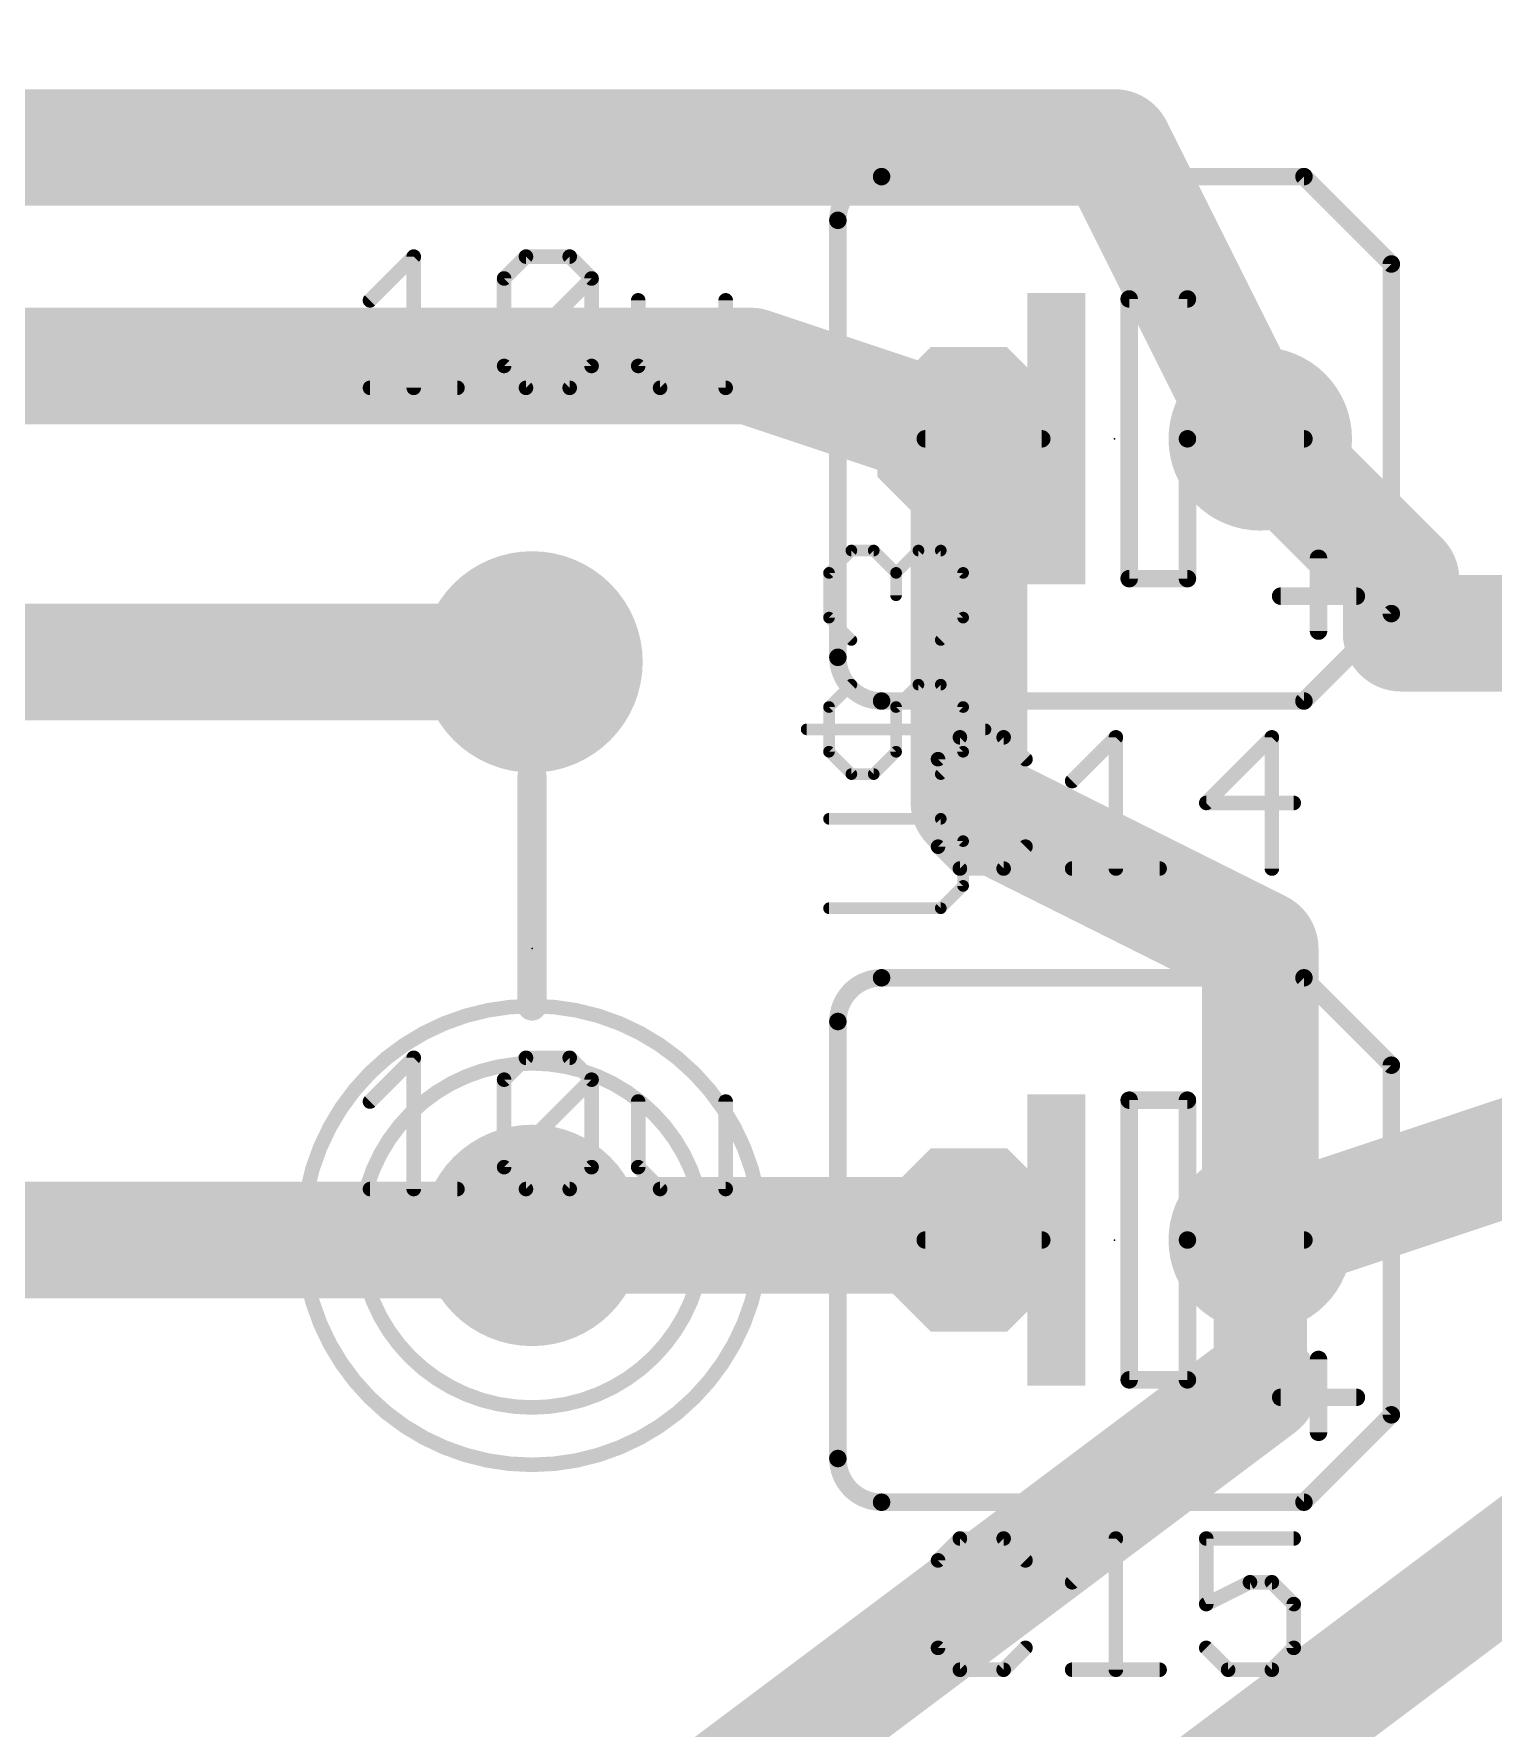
# Model space of a CAD drawing. Extents: x 0 to 4.04, y -0.39 to 3.15.
# Drawn here: x 2.429 to 2.93, y 1.832 to 2.414 of the extents above; entities that cross this region are included whole.
import ezdxf

# ---------------------------------------------------------------- set-up
doc = ezdxf.new("R2010")
doc.units = 0
for name, color, linetype in [('16', 175, 'CONTINUOUS'), ('17', 82, 'CONTINUOUS'), ('21', 253, 'CONTINUOUS'), ('23', 7, 'CONTINUOUS'), ('25', 253, 'CONTINUOUS'), ('27', 253, 'CONTINUOUS'), ('46', 140, 'CONTINUOUS'), ('51', 253, 'CONTINUOUS')]:
    doc.layers.add(name, color=color, linetype=linetype)

# ---------------------------------------------------------------- blocks, each defined once
blk = doc.blocks.new('RECT')
blk.add_solid([(-0.5, -0.5), (0.5, -0.5), (-0.5, 0.5), (0.5, 0.5)])
blk = doc.blocks.new('ROUNDP')
at = {"const_width": 0.5}
blk.add_lwpolyline([(0, -0.25, 1), (0, 0.25, 1), (0, -0.25)], format="xyb", dxfattribs=at)
blk = doc.blocks.new('OCTAGONP')
at = {"const_width": 0.5}
blk.add_lwpolyline([(-0.25, -0.103553), (-0.25, 0.103553), (-0.103553, 0.25), (0.103553, 0.25), (0.25, 0.103553), (0.25, -0.103553), (0.103553, -0.25), (-0.103553, -0.25), (-0.25, -0.103553), (-0.25, 0.103553)], dxfattribs=at)

msp = doc.modelspace()

# ---------------------------------------------------------------- linework, layer by layer
at = {"layer": '16'}
for points, const_width in [([(2.8, 2.375), (1.276575, 2.375)], 0.04), ([(2.8, 2.375), (2.85, 2.275)], 0.04), ([(2.2, 2.3), (2.675, 2.3)], 0.04), ([(2.675, 2.3), (2.75, 2.275)], 0.04), ([(2.75, 2.275), (2.75, 2.15)], 0.04), ([(2.898349, 2.226651), (2.85, 2.275)], 0.04), ([(2.898349, 2.208255), (2.898349, 2.226651)], 0.04), ([(2.898349, 2.208255), (3.291745, 2.208255)], 0.04), ([(2.6, 2.198425), (2.301575, 2.198425)], 0.04), ([(2.75, 2.15), (2.85, 2.1)], 0.04), ([(2.85, 2.1), (2.85, 2)], 0.04), ([(3, 2.05), (2.85, 2)], 0.04), ([(2.3, 2), (2.598425, 2)], 0.04), ([(2.598425, 2), (2.6, 2.001575)], 0.04), ([(2.6, 2.001575), (2.748425, 2.001575)], 0.04), ([(2.748425, 2.001575), (2.75, 2)], 0.032), ([(2.85, 2), (2.85, 1.95)], 0.032), ([(2.85, 1.95), (2.65, 1.8)], 0.04), ([(2.95, 1.9), (2.75, 1.75)], 0.04)]:
    msp.add_lwpolyline(points, dxfattribs=dict(at, const_width=const_width))
for points, const_width in [([(2.808944, 2.379472, 1), (2.791056, 2.370528)], 0.02), ([(2.8, 2.365, 1), (2.8, 2.385)], 0.02), ([(2.678162, 2.309487, 1), (2.671838, 2.290513)], 0.02), ([(2.675, 2.29, 1), (2.675, 2.31)], 0.02), ([(2.76, 2.275, 1), (2.74, 2.275)], 0.02), ([(2.746838, 2.265513, 1), (2.753162, 2.284487)], 0.02), ([(2.857071, 2.282071, 1), (2.842929, 2.267929)], 0.02), ([(2.841056, 2.270528, 1), (2.858944, 2.279472)], 0.02), ([(2.908349, 2.226651, 1), (2.888349, 2.226651)], 0.02), ([(2.891278, 2.21958, 1), (2.90542, 2.233722)], 0.02), ([(2.898349, 2.218255, 1), (2.898349, 2.198255)], 0.02), ([(2.6, 2.188425, 1), (2.6, 2.208425)], 0.02), ([(2.888349, 2.208255, 1), (2.908349, 2.208255)], 0.02), ([(2.754472, 2.158944, 1), (2.745528, 2.141056)], 0.02), ([(2.74, 2.15, 1), (2.76, 2.15)], 0.02), ([(2.86, 2.1, 1), (2.84, 2.1)], 0.02), ([(2.845528, 2.091056, 1), (2.854472, 2.108944)], 0.02), ([(2.6, 2.011575, 1), (2.6, 1.991575)], 0.02), ([(2.607071, 1.994504, 1), (2.592929, 2.008646)], 0.02), ([(2.598425, 1.99, 1), (2.598425, 2.01)], 0.02), ([(2.748425, 1.991575, 1), (2.748425, 2.011575)], 0.02), ([(2.846838, 2.009487, 1), (2.853162, 1.990513)], 0.02), ([(2.591354, 2.007071, 1), (2.605496, 1.992929)], 0.02), ([(2.754082, 2.007232, 1), (2.742768, 1.995918)], 0.016), ([(2.744343, 1.994343, 1), (2.755657, 2.005657)], 0.016), ([(2.858, 2, 1), (2.842, 2)], 0.016), ([(2.84, 2, 1), (2.86, 2)], 0.02), ([(2.856, 1.942, 1), (2.844, 1.958)], 0.02), ([(2.842, 1.95, 1), (2.858, 1.95)], 0.016)]:
    msp.add_lwpolyline(points, format="xyb", dxfattribs=dict(at, const_width=const_width))
at = {"layer": '21'}
for points, const_width in [([(2.72, 2.365, 0.414214), (2.705, 2.35)], 0.006), ([(2.72, 2.3665, 1), (2.72, 2.3635)], 0.003), ([(2.72, 2.3635, 1), (2.72, 2.3665)], 0.003), ([(2.866061, 2.366061, 1), (2.863939, 2.363939)], 0.003), ([(2.865, 2.3635, 1), (2.865, 2.3665)], 0.003), ([(2.7065, 2.35, 1), (2.7035, 2.35)], 0.003), ([(2.7035, 2.35, 1), (2.7065, 2.35)], 0.003), ([(2.8965, 2.335, 1), (2.8935, 2.335)], 0.003), ([(2.893939, 2.333939, 1), (2.896061, 2.336061)], 0.003), ([(2.8715, 2.234, 1), (2.8685, 2.234)], 0.003), ([(2.857, 2.2225, 1), (2.857, 2.2195)], 0.003), ([(2.883, 2.2195, 1), (2.883, 2.2225)], 0.003), ([(2.8935, 2.215, 1), (2.8965, 2.215)], 0.003), ([(2.896061, 2.213939, 1), (2.893939, 2.216061)], 0.003), ([(2.8685, 2.209, 1), (2.8715, 2.209)], 0.003), ([(2.705, 2.2, 0.414214), (2.72, 2.185)], 0.006), ([(2.7065, 2.2, 1), (2.7035, 2.2)], 0.003), ([(2.7035, 2.2, 1), (2.7065, 2.2)], 0.003), ([(2.72, 2.1865, 1), (2.72, 2.1835)], 0.003), ([(2.72, 2.1835, 1), (2.72, 2.1865)], 0.003), ([(2.863939, 2.186061, 1), (2.866061, 2.183939)], 0.003), ([(2.865, 2.1835, 1), (2.865, 2.1865)], 0.003), ([(2.6025, 2.159055, 1), (2.5975, 2.159055)], 0.005), ([(2.72, 2.09, 0.414214), (2.705, 2.075)], 0.006), ([(2.72, 2.0915, 1), (2.72, 2.0885)], 0.003), ([(2.72, 2.0885, 1), (2.72, 2.0915)], 0.003), ([(2.866061, 2.091061, 1), (2.863939, 2.088939)], 0.003), ([(2.865, 2.0885, 1), (2.865, 2.0915)], 0.003), ([(2.6, 1.922835, 1), (2.6, 2.080315, 1), (2.6, 1.922835)], 0.005), ([(2.5975, 2.080315, 1), (2.6025, 2.080315)], 0.005), ([(2.7065, 2.075, 1), (2.7035, 2.075)], 0.003), ([(2.7035, 2.075, 1), (2.7065, 2.075)], 0.003), ([(2.6, 1.94252, 1), (2.6, 2.06063, 1), (2.6, 1.94252)], 0.005), ([(2.8965, 2.06, 1), (2.8935, 2.06)], 0.003), ([(2.893939, 2.058939, 1), (2.896061, 2.061061)], 0.003), ([(2.8715, 1.959, 1), (2.8685, 1.959)], 0.003), ([(2.857, 1.9475, 1), (2.857, 1.9445)], 0.003), ([(2.883, 1.9445, 1), (2.883, 1.9475)], 0.003), ([(2.896061, 1.938939, 1), (2.893939, 1.941061)], 0.003), ([(2.8935, 1.94, 1), (2.8965, 1.94)], 0.003), ([(2.8685, 1.934, 1), (2.8715, 1.934)], 0.003), ([(2.705, 1.925, 0.414214), (2.72, 1.91)], 0.006), ([(2.7065, 1.925, 1), (2.7035, 1.925)], 0.003), ([(2.7035, 1.925, 1), (2.7065, 1.925)], 0.003), ([(2.72, 1.9115, 1), (2.72, 1.9085)], 0.003), ([(2.72, 1.9085, 1), (2.72, 1.9115)], 0.003), ([(2.863939, 1.911061, 1), (2.866061, 1.908939)], 0.003), ([(2.865, 1.9085, 1), (2.865, 1.9115)], 0.003)]:
    msp.add_lwpolyline(points, format="xyb", dxfattribs=dict(at, const_width=const_width))
for points, const_width in [([(2.865, 2.365), (2.72, 2.365)], 0.006), ([(2.865, 2.365), (2.895, 2.335)], 0.006), ([(2.705, 2.2), (2.705, 2.35)], 0.006), ([(2.895, 2.215), (2.895, 2.335)], 0.006), ([(2.87, 2.209), (2.87, 2.234)], 0.006), ([(2.857, 2.221), (2.883, 2.221)], 0.006), ([(2.895, 2.215), (2.865, 2.185)], 0.006), ([(2.72, 2.185), (2.865, 2.185)], 0.006), ([(2.6, 2.080315), (2.6, 2.159055)], 0.01), ([(2.865, 2.09), (2.72, 2.09)], 0.006), ([(2.865, 2.09), (2.895, 2.06)], 0.006), ([(2.705, 1.925), (2.705, 2.075)], 0.006), ([(2.895, 1.94), (2.895, 2.06)], 0.006), ([(2.87, 1.934), (2.87, 1.959)], 0.006), ([(2.857, 1.946), (2.883, 1.946)], 0.006), ([(2.895, 1.94), (2.865, 1.91)], 0.006), ([(2.72, 1.91), (2.865, 1.91)], 0.006)]:
    msp.add_lwpolyline(points, dxfattribs=dict(at, const_width=const_width))
at = {"layer": '23'}
for p in [(2.8, 2.275), (2.6, 2.1), (2.8, 2)]:
    msp.add_point(p, dxfattribs=at)
at = {"layer": '25'}
for points, const_width in [([(2.701961, 2.22898), (2.709634, 2.236653)], 0.004), ([(2.709634, 2.236653), (2.717307, 2.236653)], 0.004), ([(2.717307, 2.236653), (2.72498, 2.22898)], 0.004), ([(2.72498, 2.22898), (2.732654, 2.236653)], 0.004), ([(2.732654, 2.236653), (2.740327, 2.236653)], 0.004), ([(2.740327, 2.236653), (2.748, 2.22898)], 0.004), ([(2.701961, 2.213634), (2.701961, 2.22898)], 0.004), ([(2.72498, 2.22898), (2.72498, 2.221307)], 0.004), ([(2.748, 2.22898), (2.748, 2.213634)], 0.004), ([(2.709634, 2.205961), (2.701961, 2.213634)], 0.004), ([(2.748, 2.213634), (2.740327, 2.205961)], 0.004), ([(2.701961, 2.182941), (2.709634, 2.190614)], 0.004), ([(2.732654, 2.190614), (2.72498, 2.182941)], 0.004), ([(2.740327, 2.190614), (2.732654, 2.190614)], 0.004), ([(2.748, 2.182941), (2.740327, 2.190614)], 0.004), ([(2.701961, 2.167594), (2.701961, 2.182941)], 0.004), ([(2.72498, 2.182941), (2.72498, 2.167594)], 0.004), ([(2.748, 2.167594), (2.748, 2.182941)], 0.004), ([(2.694288, 2.175268), (2.755673, 2.175268)], 0.004), ([(2.746888, 2.172538), (2.739382, 2.165032)], 0.005), ([(2.761901, 2.172538), (2.746888, 2.172538)], 0.005), ([(2.769408, 2.165032), (2.761901, 2.172538)], 0.005), ([(2.785421, 2.157526), (2.800434, 2.172538)], 0.005), ([(2.800434, 2.172538), (2.800434, 2.1275)], 0.005), ([(2.85398, 2.172538), (2.831461, 2.150019)], 0.005), ([(2.85398, 2.1275), (2.85398, 2.172538)], 0.005), ([(2.709634, 2.159921), (2.701961, 2.167594)], 0.004), ([(2.72498, 2.167594), (2.717307, 2.159921)], 0.004), ([(2.740327, 2.159921), (2.748, 2.167594)], 0.004), ([(2.739382, 2.165032), (2.739382, 2.135006)], 0.005), ([(2.717307, 2.159921), (2.709634, 2.159921)], 0.004), ([(2.831461, 2.150019), (2.861486, 2.150019)], 0.005), ([(2.740327, 2.144575), (2.701961, 2.144575)], 0.004), ([(2.748, 2.136902), (2.740327, 2.144575)], 0.004), ([(2.739382, 2.135006), (2.746888, 2.1275)], 0.005), ([(2.748, 2.121555), (2.748, 2.136902)], 0.004), ([(2.761901, 2.1275), (2.769408, 2.135006)], 0.005), ([(2.746888, 2.1275), (2.761901, 2.1275)], 0.005), ([(2.785421, 2.1275), (2.815447, 2.1275)], 0.005), ([(2.740327, 2.113882), (2.748, 2.121555)], 0.004), ([(2.701961, 2.113882), (2.740327, 2.113882)], 0.004), ([(2.746888, 1.897538), (2.739382, 1.890032)], 0.005), ([(2.761901, 1.897538), (2.746888, 1.897538)], 0.005), ([(2.769408, 1.890032), (2.761901, 1.897538)], 0.005), ([(2.785421, 1.882526), (2.800434, 1.897538)], 0.005), ([(2.800434, 1.897538), (2.800434, 1.8525)], 0.005), ([(2.861486, 1.897538), (2.831461, 1.897538)], 0.005), ([(2.831461, 1.897538), (2.831461, 1.875019)], 0.005), ([(2.739382, 1.890032), (2.739382, 1.860006)], 0.005), ([(2.831461, 1.875019), (2.846473, 1.882526)], 0.005), ([(2.846473, 1.882526), (2.85398, 1.882526)], 0.005), ([(2.85398, 1.882526), (2.861486, 1.875019)], 0.005), ([(2.861486, 1.875019), (2.861486, 1.860006)], 0.005), ([(2.739382, 1.860006), (2.746888, 1.8525)], 0.005), ([(2.761901, 1.8525), (2.769408, 1.860006)], 0.005), ([(2.838967, 1.8525), (2.831461, 1.860006)], 0.005), ([(2.861486, 1.860006), (2.85398, 1.8525)], 0.005), ([(2.746888, 1.8525), (2.761901, 1.8525)], 0.005), ([(2.785421, 1.8525), (2.815447, 1.8525)], 0.005), ([(2.85398, 1.8525), (2.838967, 1.8525)], 0.005)]:
    msp.add_lwpolyline(points, dxfattribs=dict(at, const_width=const_width))
for points, const_width in [([(2.709634, 2.237653, 1), (2.709634, 2.235653)], 0.002), ([(2.710341, 2.235946, 1), (2.708927, 2.23736)], 0.002), ([(2.718014, 2.23736, 1), (2.7166, 2.235946)], 0.002), ([(2.717307, 2.235653, 1), (2.717307, 2.237653)], 0.002), ([(2.732654, 2.237653, 1), (2.732654, 2.235653)], 0.002), ([(2.733361, 2.235946, 1), (2.731947, 2.23736)], 0.002), ([(2.741034, 2.23736, 1), (2.73962, 2.235946)], 0.002), ([(2.740327, 2.235653, 1), (2.740327, 2.237653)], 0.002), ([(2.702961, 2.22898, 1), (2.700961, 2.22898)], 0.002), ([(2.701254, 2.229687, 1), (2.702668, 2.228273)], 0.002), ([(2.72598, 2.22898, 1), (2.72398, 2.22898)], 0.002), ([(2.724273, 2.229687, 1), (2.725688, 2.228273)], 0.002), ([(2.724273, 2.228273, 1), (2.725688, 2.229687)], 0.002), ([(2.749, 2.22898, 1), (2.747, 2.22898)], 0.002), ([(2.747293, 2.228273, 1), (2.748707, 2.229687)], 0.002), ([(2.72398, 2.221307, 1), (2.72598, 2.221307)], 0.002), ([(2.702668, 2.214341, 1), (2.701254, 2.212926)], 0.002), ([(2.748707, 2.212927, 1), (2.747293, 2.214341)], 0.002), ([(2.700961, 2.213634, 1), (2.702961, 2.213634)], 0.002), ([(2.747, 2.213634, 1), (2.749, 2.213634)], 0.002), ([(2.708927, 2.205253, 1), (2.710341, 2.206668)], 0.002), ([(2.73962, 2.206668, 1), (2.741034, 2.205253)], 0.002), ([(2.710341, 2.189907, 1), (2.708927, 2.191321)], 0.002), ([(2.732654, 2.191614, 1), (2.732654, 2.189614)], 0.002), ([(2.733361, 2.189907, 1), (2.731947, 2.191321)], 0.002), ([(2.741034, 2.191321, 1), (2.73962, 2.189907)], 0.002), ([(2.740327, 2.189614, 1), (2.740327, 2.191614)], 0.002), ([(2.702961, 2.182941, 1), (2.700961, 2.182941)], 0.002), ([(2.701254, 2.183648, 1), (2.702668, 2.182234)], 0.002), ([(2.72598, 2.182941, 1), (2.72398, 2.182941)], 0.002), ([(2.724273, 2.183648, 1), (2.725688, 2.182234)], 0.002), ([(2.749, 2.182941, 1), (2.747, 2.182941)], 0.002), ([(2.747293, 2.182234, 1), (2.748707, 2.183648)], 0.002), ([(2.694288, 2.176268, 1), (2.694288, 2.174268)], 0.002), ([(2.746888, 2.173788, 1), (2.746888, 2.171288)], 0.0025), ([(2.747772, 2.171655, 1), (2.746005, 2.173422)], 0.0025), ([(2.755673, 2.174268, 1), (2.755673, 2.176268)], 0.002), ([(2.762785, 2.173422, 1), (2.761017, 2.171655)], 0.0025), ([(2.761901, 2.171288, 1), (2.761901, 2.173788)], 0.0025), ([(2.801684, 2.172538, 1), (2.799184, 2.172538)], 0.0025), ([(2.801318, 2.171655, 1), (2.79955, 2.173422)], 0.0025), ([(2.85523, 2.172538, 1), (2.85273, 2.172538)], 0.0025), ([(2.854864, 2.171655, 1), (2.853096, 2.173422)], 0.0025), ([(2.702668, 2.168301, 1), (2.701254, 2.166887)], 0.002), ([(2.725688, 2.166887, 1), (2.724273, 2.168301)], 0.002), ([(2.748707, 2.166887, 1), (2.747293, 2.168301)], 0.002), ([(2.700961, 2.167594, 1), (2.702961, 2.167594)], 0.002), ([(2.72398, 2.167594, 1), (2.72598, 2.167594)], 0.002), ([(2.740632, 2.165032, 1), (2.738132, 2.165032)], 0.0025), ([(2.738498, 2.165916, 1), (2.740266, 2.164148)], 0.0025), ([(2.747, 2.167594, 1), (2.749, 2.167594)], 0.002), ([(2.768524, 2.164148, 1), (2.770291, 2.165916)], 0.0025), ([(2.709634, 2.160921, 1), (2.709634, 2.158921)], 0.002), ([(2.708927, 2.159214, 1), (2.710341, 2.160628)], 0.002), ([(2.7166, 2.160628, 1), (2.718014, 2.159214)], 0.002), ([(2.717307, 2.158921, 1), (2.717307, 2.160921)], 0.002), ([(2.73962, 2.160628, 1), (2.741034, 2.159214)], 0.002), ([(2.784537, 2.158409, 1), (2.786305, 2.156642)], 0.0025), ([(2.831461, 2.151269, 1), (2.831461, 2.148769)], 0.0025), ([(2.830577, 2.150903, 1), (2.832344, 2.149135)], 0.0025), ([(2.861486, 2.148769, 1), (2.861486, 2.151269)], 0.0025), ([(2.701961, 2.145575, 1), (2.701961, 2.143575)], 0.002), ([(2.741034, 2.145282, 1), (2.73962, 2.143868)], 0.002), ([(2.740327, 2.143575, 1), (2.740327, 2.145575)], 0.002), ([(2.740266, 2.13589, 1), (2.738498, 2.134123)], 0.0025), ([(2.738132, 2.135006, 1), (2.740632, 2.135006)], 0.0025), ([(2.749, 2.136902, 1), (2.747, 2.136902)], 0.002), ([(2.747293, 2.136194, 1), (2.748707, 2.137609)], 0.002), ([(2.770291, 2.134123, 1), (2.768524, 2.13589)], 0.0025), ([(2.746888, 2.12875, 1), (2.746888, 2.12625)], 0.0025), ([(2.746005, 2.126616, 1), (2.747772, 2.128384)], 0.0025), ([(2.761017, 2.128384, 1), (2.762785, 2.126616)], 0.0025), ([(2.761901, 2.12625, 1), (2.761901, 2.12875)], 0.0025), ([(2.785421, 2.12875, 1), (2.785421, 2.12625)], 0.0025), ([(2.799184, 2.1275, 1), (2.801684, 2.1275)], 0.0025), ([(2.815447, 2.12625, 1), (2.815447, 2.12875)], 0.0025), ([(2.85273, 2.1275, 1), (2.85523, 2.1275)], 0.0025), ([(2.748707, 2.120848, 1), (2.747293, 2.122262)], 0.002), ([(2.747, 2.121555, 1), (2.749, 2.121555)], 0.002), ([(2.701961, 2.114882, 1), (2.701961, 2.112882)], 0.002), ([(2.73962, 2.114589, 1), (2.741034, 2.113175)], 0.002), ([(2.740327, 2.112882, 1), (2.740327, 2.114882)], 0.002), ([(2.746888, 1.898788, 1), (2.746888, 1.896288)], 0.0025), ([(2.747772, 1.896655, 1), (2.746005, 1.898422)], 0.0025), ([(2.762785, 1.898422, 1), (2.761017, 1.896655)], 0.0025), ([(2.761901, 1.896288, 1), (2.761901, 1.898788)], 0.0025), ([(2.801684, 1.897538, 1), (2.799184, 1.897538)], 0.0025), ([(2.801318, 1.896655, 1), (2.79955, 1.898422)], 0.0025), ([(2.831461, 1.898788, 1), (2.831461, 1.896288)], 0.0025), ([(2.832711, 1.897538, 1), (2.830211, 1.897538)], 0.0025), ([(2.861486, 1.896288, 1), (2.861486, 1.898788)], 0.0025), ([(2.740632, 1.890032, 1), (2.738132, 1.890032)], 0.0025), ([(2.738498, 1.890916, 1), (2.740266, 1.889148)], 0.0025), ([(2.768524, 1.889148, 1), (2.770291, 1.890916)], 0.0025), ([(2.784537, 1.883409, 1), (2.786305, 1.881642)], 0.0025), ([(2.846473, 1.883776, 1), (2.846473, 1.881276)], 0.0025), ([(2.847032, 1.881408, 1), (2.845914, 1.883644)], 0.0025), ([(2.854864, 1.883409, 1), (2.853096, 1.881642)], 0.0025), ([(2.85398, 1.881276, 1), (2.85398, 1.883776)], 0.0025), ([(2.830901, 1.876137, 1), (2.83202, 1.873901)], 0.0025), ([(2.830211, 1.875019, 1), (2.832711, 1.875019)], 0.0025), ([(2.862736, 1.875019, 1), (2.860236, 1.875019)], 0.0025), ([(2.860602, 1.874135, 1), (2.86237, 1.875903)], 0.0025), ([(2.740266, 1.86089, 1), (2.738498, 1.859123)], 0.0025), ([(2.738132, 1.860006, 1), (2.740632, 1.860006)], 0.0025), ([(2.770291, 1.859123, 1), (2.768524, 1.86089)], 0.0025), ([(2.832344, 1.86089, 1), (2.830577, 1.859123)], 0.0025), ([(2.860236, 1.860006, 1), (2.862736, 1.860006)], 0.0025), ([(2.86237, 1.859123, 1), (2.860602, 1.86089)], 0.0025), ([(2.746888, 1.85375, 1), (2.746888, 1.85125)], 0.0025), ([(2.746005, 1.851616, 1), (2.747772, 1.853384)], 0.0025), ([(2.761017, 1.853384, 1), (2.762785, 1.851616)], 0.0025), ([(2.761901, 1.85125, 1), (2.761901, 1.85375)], 0.0025), ([(2.785421, 1.85375, 1), (2.785421, 1.85125)], 0.0025), ([(2.799184, 1.8525, 1), (2.801684, 1.8525)], 0.0025), ([(2.815447, 1.85125, 1), (2.815447, 1.85375)], 0.0025), ([(2.838967, 1.85375, 1), (2.838967, 1.85125)], 0.0025), ([(2.838083, 1.851616, 1), (2.839851, 1.853384)], 0.0025), ([(2.853096, 1.853384, 1), (2.854864, 1.851616)], 0.0025), ([(2.85398, 1.85125, 1), (2.85398, 1.85375)], 0.0025)]:
    msp.add_lwpolyline(points, format="xyb", dxfattribs=dict(at, const_width=const_width))
at = {"layer": '27', "const_width": 0.005}
for points in [[(2.544382, 2.322526), (2.559395, 2.337538)], [(2.559395, 2.337538), (2.559395, 2.2925)], [(2.590421, 2.330032), (2.597928, 2.337538)], [(2.597928, 2.337538), (2.61294, 2.337538)], [(2.61294, 2.337538), (2.620447, 2.330032)], [(2.590421, 2.300006), (2.590421, 2.330032)], [(2.590421, 2.300006), (2.620447, 2.330032)], [(2.620447, 2.330032), (2.620447, 2.300006)], [(2.636461, 2.322526), (2.636461, 2.300006)], [(2.666486, 2.2925), (2.666486, 2.322526)], [(2.597928, 2.2925), (2.590421, 2.300006)], [(2.620447, 2.300006), (2.61294, 2.2925)], [(2.636461, 2.300006), (2.643967, 2.2925)], [(2.544382, 2.2925), (2.574408, 2.2925)], [(2.61294, 2.2925), (2.597928, 2.2925)], [(2.643967, 2.2925), (2.666486, 2.2925)], [(2.544382, 2.047526), (2.559395, 2.062538)], [(2.559395, 2.062538), (2.559395, 2.0175)], [(2.590421, 2.055032), (2.597928, 2.062538)], [(2.597928, 2.062538), (2.61294, 2.062538)], [(2.61294, 2.062538), (2.620447, 2.055032)], [(2.590421, 2.025006), (2.590421, 2.055032)], [(2.590421, 2.025006), (2.620447, 2.055032)], [(2.620447, 2.055032), (2.620447, 2.025006)], [(2.636461, 2.047526), (2.636461, 2.025006)], [(2.666486, 2.0175), (2.666486, 2.047526)], [(2.597928, 2.0175), (2.590421, 2.025006)], [(2.620447, 2.025006), (2.61294, 2.0175)], [(2.636461, 2.025006), (2.643967, 2.0175)], [(2.544382, 2.0175), (2.574408, 2.0175)], [(2.61294, 2.0175), (2.597928, 2.0175)], [(2.643967, 2.0175), (2.666486, 2.0175)]]:
    msp.add_lwpolyline(points, dxfattribs=at)
at = {"layer": '27', "const_width": 0.0025}
for points in [[(2.560645, 2.337538, 1), (2.558145, 2.337538)], [(2.560279, 2.336655, 1), (2.558511, 2.338422)], [(2.597928, 2.338788, 1), (2.597928, 2.336288)], [(2.598812, 2.336655, 1), (2.597044, 2.338422)], [(2.613824, 2.338422, 1), (2.612057, 2.336655)], [(2.61294, 2.336288, 1), (2.61294, 2.338788)], [(2.591671, 2.330032, 1), (2.589171, 2.330032)], [(2.589537, 2.330916, 1), (2.591305, 2.329148)], [(2.621697, 2.330032, 1), (2.619197, 2.330032)], [(2.621331, 2.329148, 1), (2.619563, 2.330916)], [(2.619563, 2.329148, 1), (2.621331, 2.330916)], [(2.543498, 2.323409, 1), (2.545266, 2.321642)], [(2.637711, 2.322526, 1), (2.635211, 2.322526)], [(2.667736, 2.322526, 1), (2.665236, 2.322526)], [(2.591305, 2.30089, 1), (2.589537, 2.299123)], [(2.589537, 2.30089, 1), (2.591305, 2.299123)], [(2.589171, 2.300006, 1), (2.591671, 2.300006)], [(2.619197, 2.300006, 1), (2.621697, 2.300006)], [(2.621331, 2.299123, 1), (2.619563, 2.30089)], [(2.637344, 2.30089, 1), (2.635577, 2.299123)], [(2.635211, 2.300006, 1), (2.637711, 2.300006)], [(2.544382, 2.29375, 1), (2.544382, 2.29125)], [(2.558145, 2.2925, 1), (2.560645, 2.2925)], [(2.574408, 2.29125, 1), (2.574408, 2.29375)], [(2.597928, 2.29375, 1), (2.597928, 2.29125)], [(2.597044, 2.291616, 1), (2.598812, 2.293384)], [(2.612057, 2.293384, 1), (2.613824, 2.291616)], [(2.61294, 2.29125, 1), (2.61294, 2.29375)], [(2.643967, 2.29375, 1), (2.643967, 2.29125)], [(2.643083, 2.291616, 1), (2.644851, 2.293384)], [(2.665236, 2.2925, 1), (2.667736, 2.2925)], [(2.666486, 2.29125, 1), (2.666486, 2.29375)], [(2.560645, 2.062538, 1), (2.558145, 2.062538)], [(2.560279, 2.061655, 1), (2.558511, 2.063422)], [(2.597928, 2.063788, 1), (2.597928, 2.061288)], [(2.598812, 2.061655, 1), (2.597044, 2.063422)], [(2.613824, 2.063422, 1), (2.612057, 2.061655)], [(2.61294, 2.061288, 1), (2.61294, 2.063788)], [(2.591671, 2.055032, 1), (2.589171, 2.055032)], [(2.589537, 2.055916, 1), (2.591305, 2.054148)], [(2.621697, 2.055032, 1), (2.619197, 2.055032)], [(2.621331, 2.054148, 1), (2.619563, 2.055916)], [(2.619563, 2.054148, 1), (2.621331, 2.055916)], [(2.543498, 2.048409, 1), (2.545266, 2.046642)], [(2.637711, 2.047526, 1), (2.635211, 2.047526)], [(2.667736, 2.047526, 1), (2.665236, 2.047526)], [(2.591305, 2.02589, 1), (2.589537, 2.024123)], [(2.589537, 2.02589, 1), (2.591305, 2.024123)], [(2.589171, 2.025006, 1), (2.591671, 2.025006)], [(2.619197, 2.025006, 1), (2.621697, 2.025006)], [(2.621331, 2.024123, 1), (2.619563, 2.02589)], [(2.637344, 2.02589, 1), (2.635577, 2.024123)], [(2.635211, 2.025006, 1), (2.637711, 2.025006)], [(2.544382, 2.01875, 1), (2.544382, 2.01625)], [(2.558145, 2.0175, 1), (2.560645, 2.0175)], [(2.574408, 2.01625, 1), (2.574408, 2.01875)], [(2.597928, 2.01875, 1), (2.597928, 2.01625)], [(2.597044, 2.016616, 1), (2.598812, 2.018384)], [(2.612057, 2.018384, 1), (2.613824, 2.016616)], [(2.61294, 2.01625, 1), (2.61294, 2.01875)], [(2.643967, 2.01875, 1), (2.643967, 2.01625)], [(2.643083, 2.016616, 1), (2.644851, 2.018384)], [(2.665236, 2.0175, 1), (2.667736, 2.0175)], [(2.666486, 2.01625, 1), (2.666486, 2.01875)]]:
    msp.add_lwpolyline(points, format="xyb", dxfattribs=at)
at = {"layer": '46', "const_width": 0.07}
msp.add_lwpolyline([(2.9, 2.5), (3.05, 2.35)], dxfattribs=at)
at = {"layer": '51', "const_width": 0.006}
for points in [[(2.825, 2.323), (2.805, 2.323)], [(2.805, 2.323), (2.805, 2.227)], [(2.825, 2.275), (2.825, 2.323)], [(2.775, 2.275), (2.735, 2.275)], [(2.865, 2.275), (2.825, 2.275)], [(2.825, 2.227), (2.825, 2.275)], [(2.805, 2.227), (2.825, 2.227)], [(2.825, 2.048), (2.805, 2.048)], [(2.805, 2.048), (2.805, 1.952)], [(2.825, 2), (2.825, 2.048)], [(2.775, 2), (2.735, 2)], [(2.865, 2), (2.825, 2)], [(2.825, 1.952), (2.825, 2)], [(2.805, 1.952), (2.825, 1.952)]]:
    msp.add_lwpolyline(points, dxfattribs=at)
at = {"layer": '51', "const_width": 0.003}
for points in [[(2.805, 2.3245, 1), (2.805, 2.3215)], [(2.8065, 2.323, 1), (2.8035, 2.323)], [(2.8265, 2.323, 1), (2.8235, 2.323)], [(2.825, 2.3215, 1), (2.825, 2.3245)], [(2.735, 2.2765, 1), (2.735, 2.2735)], [(2.775, 2.2735, 1), (2.775, 2.2765)], [(2.825, 2.2765, 1), (2.825, 2.2735)], [(2.8265, 2.275, 1), (2.8235, 2.275)], [(2.8235, 2.275, 1), (2.8265, 2.275)], [(2.865, 2.2735, 1), (2.865, 2.2765)], [(2.805, 2.2285, 1), (2.805, 2.2255)], [(2.8035, 2.227, 1), (2.8065, 2.227)], [(2.8235, 2.227, 1), (2.8265, 2.227)], [(2.825, 2.2255, 1), (2.825, 2.2285)], [(2.805, 2.0495, 1), (2.805, 2.0465)], [(2.8065, 2.048, 1), (2.8035, 2.048)], [(2.8265, 2.048, 1), (2.8235, 2.048)], [(2.825, 2.0465, 1), (2.825, 2.0495)], [(2.735, 2.0015, 1), (2.735, 1.9985)], [(2.775, 1.9985, 1), (2.775, 2.0015)], [(2.825, 2.0015, 1), (2.825, 1.9985)], [(2.8265, 2, 1), (2.8235, 2)], [(2.8235, 2, 1), (2.8265, 2)], [(2.865, 1.9985, 1), (2.865, 2.0015)], [(2.805, 1.9535, 1), (2.805, 1.9505)], [(2.825, 1.9505, 1), (2.825, 1.9535)], [(2.8035, 1.952, 1), (2.8065, 1.952)], [(2.8235, 1.952, 1), (2.8265, 1.952)]]:
    msp.add_lwpolyline(points, format="xyb", dxfattribs=at)

# ---------------------------------------------------------------- block references
at = {"layer": '17'}
for name, p, xscale, yscale, rotation in [('OCTAGONP', (2.75, 2.275), 0.063, 0.063, 180), ('OCTAGONP', (2.75, 2.275), 0.063, 0.063, 180), ('ROUNDP', (2.85, 2.275), 0.063, 0.063, 180), ('ROUNDP', (2.85, 2.275), 0.063, 0.063, 180), ('ROUNDP', (2.6, 2.198425), 0.076, 0.076, 270), ('ROUNDP', (2.6, 2.198425), 0.076, 0.076, 270), ('ROUNDP', (2.6, 2.001575), 0.076, 0.076, 270), ('ROUNDP', (2.6, 2.001575), 0.076, 0.076, 270), ('OCTAGONP', (2.75, 2), 0.063, 0.063, 180), ('OCTAGONP', (2.75, 2), 0.063, 0.063, 180), ('ROUNDP', (2.85, 2), 0.063, 0.063, 180), ('ROUNDP', (2.85, 2), 0.063, 0.063, 180)]:
    msp.add_blockref(name, p, dxfattribs=dict(at, xscale=xscale, yscale=yscale, rotation=rotation))
at = {"layer": '51', "xscale": 0.02, "yscale": 0.1, "rotation": 180}
for p in [(2.78, 2.275), (2.78, 2)]:
    msp.add_blockref('RECT', p, dxfattribs=at)

doc.saveas('drawing.dxf')
